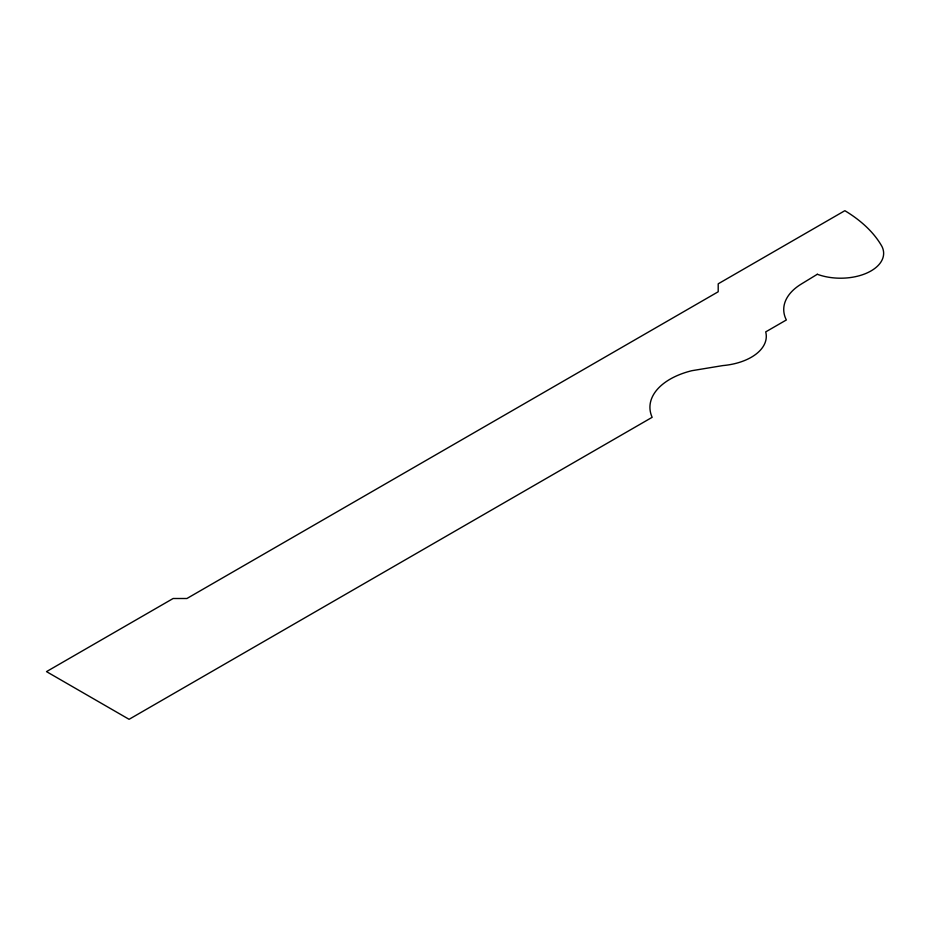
<?xml version="1.0" encoding="UTF-8"?>
<svg xmlns="http://www.w3.org/2000/svg" width="930" height="930" viewBox="0 0 930 930"><rect width="100%" height="100%" fill="white"/><g stroke="black" fill="none" stroke-linecap="round" stroke-linejoin="round"><path stroke-width="1.4" d="M817.319 274.269L801.521 283.906A64.147 37.037 0 0 0 786.35 319.967L765.704 331.894A51.208 29.562 0 0 1 722.831 365.583L691.862 370.698A68.878 39.769 0 0 0 652.151 417.314L129.084 719.309L46.5 671.623L173.143 598.502L186.907 598.502L718.204 291.764L718.204 283.813L844.859 210.692A161.727 93.372 0 0 1 881.954 246.462A43.071 24.866 0 0 1 866.307 273.281A43.071 24.866 0 0 1 817.319 274.269"/></g></svg>
